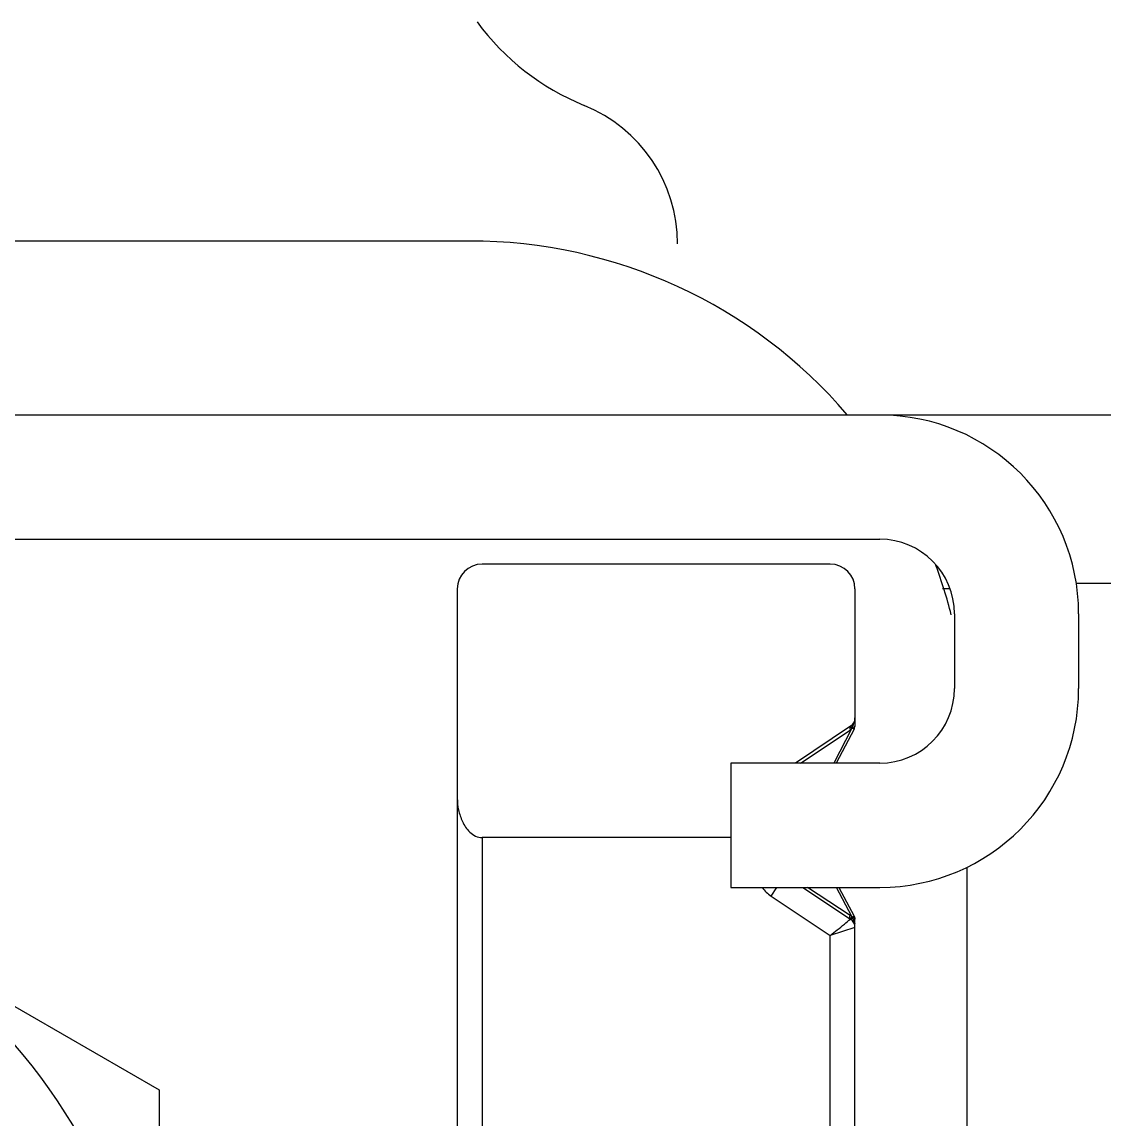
# Model space of a CAD drawing. Extents: x -427546 to -314919, y 698702 to 968782.
# Drawn here: x -410301.5 to -410190.3, y 889993.9 to 890106.7 of the extents above; entities that cross this region are included whole.
import ezdxf

# ---------------------------------------------------------------- set-up
doc = ezdxf.new("R2010")
doc.units = 0
doc.header["$LTSCALE"] = 1000
doc.header["$MEASUREMENT"] = 0
doc.layers.get('0').update_dxf_attribs({"linetype": 'CONTINUOUS'})

msp = doc.modelspace()

# ---------------------------------------------------------------- linework, layer by layer
for p, q in [((-410255.5, 890084.17), (-410470.37, 890084.17)), ((-409478.06, 890066.29), (-410382, 890066.28)), ((-410382, 890053.51), (-410213.34, 890053.51)), ((-410218.45, 890050.95), (-410254.22, 890050.95)), ((-410256.78, 890048.4), (-410256.78, 889976.17)), ((-410215.89, 890048.4), (-410215.89, 890035.14)), ((-410206.14, 890048.4), (-410206.9, 890048.4)), ((-409478.06, 890048.97), (-410193.13, 890048.97)), ((-410205.67, 890045.84), (-410205.67, 890038.17)), ((-410192.89, 890038.17), (-410192.89, 890045.84)), ((-410216.07, 890034.43), (-410215.98, 890034.7)), ((-410215.89, 890035.14), (-410215.89, 890034.34)), ((-410216.35, 890034.29), (-410222.02, 890030.51)), ((-410221.5, 890030.51), (-410216.38, 890033.9)), ((-410216.24, 890034.01), (-410218.08, 890030.51)), ((-410215.98, 890033.98), (-410217.81, 890030.51)), ((-410216.29, 890034.16), (-410216.24, 890034.01)), ((-410216.24, 890034.01), (-410216.18, 890034.09)), ((-410216.05, 890034.14), (-410216.14, 890034.1)), ((-410348.78, 890032.33), (-410287.44, 889996.92)), ((-410213.34, 890030.51), (-410228.67, 890030.51)), ((-410228.67, 890030.51), (-410228.67, 890017.73)), ((-410228.67, 890022.84), (-410254.22, 890022.84)), ((-410254.22, 890022.84), (-410254.22, 889974.39)), ((-410204.39, 890019.8), (-410204.39, 889984.95)), ((-410228.67, 890017.73), (-410213.34, 890017.73)), ((-410224.52, 890016.83), (-410223.92, 890017.73)), ((-410221.26, 890017.73), (-410216.35, 890014.46)), ((-410216.39, 890014.85), (-410220.76, 890017.73)), ((-410216.22, 890014.73), (-410217.8, 890017.73)), ((-410217.54, 890017.73), (-410215.98, 890014.78)), ((-410224.52, 890016.83), (-410218.45, 890012.79)), ((-410216.28, 890014.58), (-410216.22, 890014.73)), ((-410216.24, 890014.42), (-410216.24, 890014.39)), ((-410216.24, 890014.39), (-410216.22, 890014.35)), ((-410216.2, 890014.7), (-410216.22, 890014.73)), ((-410216.18, 890014.67), (-410216.2, 890014.7)), ((-410216.19, 890014.67), (-410215.98, 890014.79)), ((-410215.89, 889909.41), (-410215.89, 890014.42)), ((-410215.89, 890013.61), (-410218.45, 890012.79)), ((-410218.45, 889910.24), (-410218.45, 890012.79)), ((-410287.44, 889996.92), (-410287.44, 889926.1))]:
    msp.add_line(p, q)
msp.add_circle((-410348.78, 889961.51), 61.33)
for centre, radius, start, end in [((-410234.14, 890121.8), 25.55, 216.2515, 247.9757), ((-410249.47, 890083.89), 15.33, 0, 67.9757), ((-410255.5, 890033.06), 51.11, 40.5827, 90), ((-410213.34, 890045.84), 20.44, 0, 90), ((-410213.34, 890045.84), 7.67, 0, 90), ((-410254.22, 890048.4), 2.56, 90, 180), ((-410218.45, 890048.4), 2.56, 0, 90), ((-410255.5, 890033.06), 51.11, 14.375, 20.3315), ((-410213.34, 890038.17), 20.44, 270, 0), ((-410213.34, 890038.17), 7.67, 270, 0), ((-410216.91, 890035.14), 1.02, 303.6901, 0), ((-410204.81, 890030.85), 11.82, 162.3685, 163.3734), ((-410217.38, 890035.4), 1.8, 303.5501, 309.2239), ((-410246.01, 890043.15), 31.18, 343.1105, 343.3846), ((-410216.32, 890034.59), 0.521, 286.0364, 289.7696), ((-410222.53, 890019.81), 3.58, 215.8765, 236.3099), ((-410217.37, 890013.36), 1.78, 50.0267, 56.6343), ((-410216.91, 890013.61), 1.02, 0, 56.3099), ((-410216.29, 890014.21), 0.469, 70.338, 76.9912), ((-410217.37, 890013.9), 1.43, 28.8038, 32.2564), ((-410216.31, 890014.15), 0.533, 65.1804, 70.3543), ((-410217.44, 890013.86), 1.5, 27.789, 28.824), ((-410217.54, 890013.81), 1.62, 22.9098, 27.7391), ((-410216.34, 890014.09), 0.603, 60.8148, 65.1876), ((-410216.38, 890014.02), 0.677, 57.2542, 60.8239), ((-410217.72, 890013.73), 1.82, 18.3861, 22.9192), ((-410216.34, 890014.09), 0.6, 55.2626, 57.3148), ((-410218.22, 890013.61), 2.33, 359.9603, 9.4681)]:
    msp.add_arc(centre, radius, start, end)
for points, knots in [([(-410216.4, 890034.21), (-410216.41, 890034.19), (-410216.43, 890034.09), (-410216.41, 890033.98), (-410216.38, 890033.9)], [0, 0, 0, 0, 0.200998, 1, 1, 1, 1]), ([(-410216.26, 890034.35), (-410216.3, 890034.33), (-410216.31, 890034.25), (-410216.3, 890034.18), (-410216.29, 890034.16)], [0, 0, 0, 0, 0.67298, 1, 1, 1, 1]), ([(-410215.98, 890033.98), (-410215.99, 890033.97), (-410216.07, 890034.06), (-410216.13, 890034.06), (-410216.18, 890034.09)], [0, 0, 0, 0, 0.259642, 1, 1, 1, 1]), ([(-410215.89, 890034.34), (-410215.89, 890034.28), (-410215.95, 890034.2), (-410216.03, 890034.16), (-410216.05, 890034.14)], [0, 0, 0, 0, 0.684585, 1, 1, 1, 1]), ([(-410215.9, 890034.22), (-410215.9, 890034.23), (-410215.9, 890034.27), (-410215.92, 890034.31), (-410215.93, 890034.32)], [0, 0, 0, 0, 0.483166, 1, 1, 1, 1]), ([(-410215.9, 890034.22), (-410215.9, 890034.23), (-410215.9, 890034.27), (-410215.92, 890034.31), (-410215.93, 890034.32)], [0, 0, 0, 0, 0.483166, 1, 1, 1, 1]), ([(-410215.9, 890034.22), (-410215.9, 890034.23), (-410215.9, 890034.27), (-410215.92, 890034.31), (-410215.93, 890034.32)], [0, 0, 0, 0, 0.483166, 1, 1, 1, 1]), ([(-410215.9, 890034.22), (-410215.9, 890034.23), (-410215.9, 890034.27), (-410215.92, 890034.31), (-410215.93, 890034.32)], [0, 0, 0, 0, 0.483166, 1, 1, 1, 1]), ([(-410256.78, 890026.9), (-410256.78, 890026.49), (-410256.69, 890025.66), (-410256.28, 890024.46), (-410255.57, 890023.33), (-410254.69, 890022.84), (-410254.22, 890022.84)], [0, 0, 0, 0, 0.235531, 0.478205, 0.731471, 1, 1, 1, 1]), ([(-410218.45, 890012.79), (-410217.96, 890013.17), (-410217.24, 890013.71), (-410216.57, 890014.31), (-410216.35, 890014.46)], [0, 0, 0, 0, 0.698346, 1, 1, 1, 1]), ([(-410216.41, 890014.54), (-410216.41, 890014.56), (-410216.43, 890014.66), (-410216.41, 890014.77), (-410216.39, 890014.85)], [0, 0, 0, 0, 0.201666, 1, 1, 1, 1]), ([(-410216.25, 890014.39), (-410216.29, 890014.41), (-410216.29, 890014.49), (-410216.28, 890014.56), (-410216.28, 890014.58)], [0, 0, 0, 0, 0.671481, 1, 1, 1, 1]), ([(-410216.18, 890014.67), (-410216.19, 890014.65), (-410216.22, 890014.57), (-410216.25, 890014.48), (-410216.24, 890014.42)], [0, 0, 0, 0, 0.307942, 1, 1, 1, 1]), ([(-410215.9, 890014.55), (-410215.9, 890014.53), (-410215.9, 890014.49), (-410215.92, 890014.46), (-410215.93, 890014.44)], [0, 0, 0, 0, 0.48312, 1, 1, 1, 1])]:
    msp.add_open_spline(points, degree=3, knots=knots)
for points in [[(-410215.98, 890033.98), (-410215.94, 890034.06), (-410215.9, 890034.13), (-410215.9, 890034.22)], [(-410216, 890014.3), (-410215.97, 890014.2), (-410215.94, 890014.1), (-410215.92, 890013.99)], [(-410215.89, 890014.42), (-410215.89, 890014.49), (-410215.94, 890014.54), (-410215.99, 890014.58)], [(-410215.98, 890014.78), (-410215.94, 890014.71), (-410215.9, 890014.63), (-410215.9, 890014.55)]]:
    msp.add_open_spline(points, degree=3)

doc.saveas('drawing.dxf')
